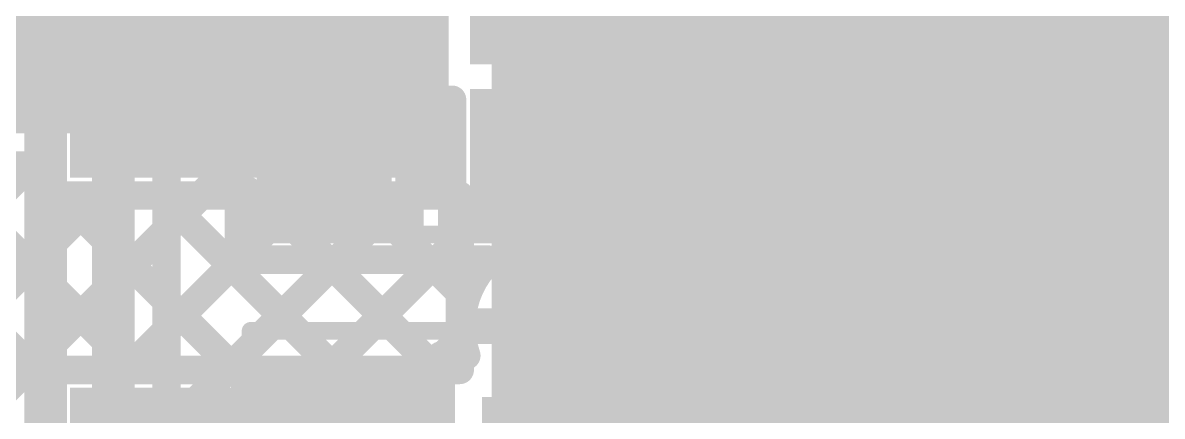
# Model space of a CAD drawing. Header units: millimetres. Extents: x -0.01 to 3.73, y -0.01 to 3.05.
# Drawn here: x 0.5811 to 0.9017, y 1.7699 to 1.8805 of the extents above; entities that cross this region are included whole.
import ezdxf

# ---------------------------------------------------------------- set-up
doc = ezdxf.new("R2010")
doc.units = ezdxf.units.MM
doc.header["$MEASUREMENT"] = 0
for name, color, linetype in [('BottomLayer', 5, 'Continuous'), ('BottomPaste', 16, 'Continuous'), ('BottomSolder', 6, 'Continuous'), ('TopLayer', 1, 'Continuous'), ('TopOverlay', 2, 'Continuous'), ('TopPaste', 8, 'Continuous'), ('TopSolder', 216, 'Continuous'), ('ViaHoleLayer', 16, 'Continuous')]:
    doc.layers.add(name, color=color, linetype=linetype)

# ---------------------------------------------------------------- blocks, each defined once
blk = doc.blocks.new('R__0603_B_78')
at = {"layer": 'BottomLayer'}
for points in [[(-0.045, -0.0175), (-0.045, 0.0175), (-0.015, 0.0175), (-0.015, -0.0175)], [(0.015, -0.0175), (0.015, 0.0175), (0.045, 0.0175), (0.045, -0.0175)]]:
    blk.add_hatch(color=5, dxfattribs=at).paths.add_polyline_path(points)
at = {"layer": 'BottomPaste'}
for points in [[(-0.045, -0.0175), (-0.045, 0.0175), (-0.015, 0.0175), (-0.015, -0.0175)], [(0.015, -0.0175), (0.015, 0.0175), (0.045, 0.0175), (0.045, -0.0175)]]:
    blk.add_hatch(color=16, dxfattribs=at).paths.add_polyline_path(points)
at = {"layer": 'BottomSolder'}
for points in [[(-0.049, -0.0215), (-0.049, 0.0215), (-0.011, 0.0215), (-0.011, -0.0215)], [(0.011, -0.0215), (0.011, 0.0215), (0.049, 0.0215), (0.049, -0.0215)]]:
    blk.add_hatch(color=6, dxfattribs=at).paths.add_polyline_path(points)
blk = doc.blocks.new('R__0603_B_80')
at = {"layer": 'BottomLayer'}
for points in [[(-0.045, -0.0175), (-0.045, 0.0175), (-0.015, 0.0175), (-0.015, -0.0175)], [(0.015, -0.0175), (0.015, 0.0175), (0.045, 0.0175), (0.045, -0.0175)]]:
    blk.add_hatch(color=5, dxfattribs=at).paths.add_polyline_path(points)
at = {"layer": 'BottomPaste'}
for points in [[(-0.045, -0.0175), (-0.045, 0.0175), (-0.015, 0.0175), (-0.015, -0.0175)], [(0.015, -0.0175), (0.015, 0.0175), (0.045, 0.0175), (0.045, -0.0175)]]:
    blk.add_hatch(color=16, dxfattribs=at).paths.add_polyline_path(points)
at = {"layer": 'BottomSolder'}
for points in [[(-0.049, -0.0215), (-0.049, 0.0215), (-0.011, 0.0215), (-0.011, -0.0215)], [(0.011, -0.0215), (0.011, 0.0215), (0.049, 0.0215), (0.049, -0.0215)]]:
    blk.add_hatch(color=6, dxfattribs=at).paths.add_polyline_path(points)
blk = doc.blocks.new('SOT23_3_B_110')
at = {"layer": 'BottomLayer'}
for points in [[(-0.02166, 0.02657), (-0.05316, 0.02657), (-0.05316, 0.05807), (-0.02166, 0.05807)], [(0.05314, 0.02657), (0.02165, 0.02657), (0.02165, 0.05807), (0.05314, 0.05807)], [(0.01574, -0.05807), (-0.01575, -0.05807), (-0.01575, -0.02657), (0.01574, -0.02657)]]:
    blk.add_hatch(color=5, dxfattribs=at).paths.add_polyline_path(points)
at = {"layer": 'BottomPaste'}
for points in [[(-0.02166, 0.02657), (-0.05316, 0.02657), (-0.05316, 0.05807), (-0.02166, 0.05807)], [(0.05314, 0.02657), (0.02165, 0.02657), (0.02165, 0.05807), (0.05314, 0.05807)], [(0.01574, -0.05807), (-0.01575, -0.05807), (-0.01575, -0.02657), (0.01574, -0.02657)]]:
    blk.add_hatch(color=16, dxfattribs=at).paths.add_polyline_path(points)
at = {"layer": 'BottomSolder'}
for points in [[(-0.01766, 0.02257), (-0.05716, 0.02257), (-0.05716, 0.06207), (-0.01766, 0.06207)], [(0.05714, 0.02257), (0.01765, 0.02257), (0.01765, 0.06207), (0.05714, 0.06207)], [(0.01974, -0.06207), (-0.01975, -0.06207), (-0.01975, -0.02257), (0.01974, -0.02257)]]:
    blk.add_hatch(color=6, dxfattribs=at).paths.add_polyline_path(points)
blk = doc.blocks.new('SMA_147')
at = {"layer": 'TopLayer'}
for points in [[(-0.12795, 0.03346), (-0.02953, 0.03346), (-0.02953, -0.03346), (-0.12795, -0.03346)], [(0.02953, 0.03346), (0.12795, 0.03346), (0.12795, -0.03346), (0.02953, -0.03346)]]:
    blk.add_hatch(color=1, dxfattribs=at).paths.add_polyline_path(points)
at = {"layer": 'TopOverlay'}
for points in [[(-0.175, -0.05597), (-0.12906, -0.05597), (-0.12906, 0.05598), (-0.175, 0.05598)], [(-0.12992, 0.03638), (-0.1022, 0.03638), (-0.1022, 0.05598), (-0.12992, 0.05598)], [(-0.12992, -0.05598), (-0.1022, -0.05598), (-0.1022, -0.03638), (-0.12992, -0.03638)]]:
    blk.add_hatch(color=2, dxfattribs=at).paths.add_polyline_path(points)
at = {"layer": 'TopPaste'}
for points in [[(-0.12795, 0.03346), (-0.02953, 0.03346), (-0.02953, -0.03346), (-0.12795, -0.03346)], [(0.02953, 0.03346), (0.12795, 0.03346), (0.12795, -0.03346), (0.02953, -0.03346)]]:
    blk.add_hatch(color=8, dxfattribs=at).paths.add_polyline_path(points)
at = {"layer": 'TopSolder'}
for points in [[(-0.13195, 0.03746), (-0.02553, 0.03746), (-0.02553, -0.03746), (-0.13195, -0.03746)], [(0.02553, 0.03746), (0.13195, 0.03746), (0.13195, -0.03746), (0.02553, -0.03746)]]:
    blk.add_hatch(color=216, dxfattribs=at).paths.add_polyline_path(points)
at = {"layer": 'TopOverlay', "const_width": 0.005}
for points in [[(0.08115, 0.05345), (-0.10465, 0.05345)], [(0.08115, 0.05345), (0.08115, 0.03985)], [(0.08115, -0.03985), (0.08115, -0.05345)], [(0.08115, -0.05345), (-0.10465, -0.05345)]]:
    blk.add_lwpolyline(points, dxfattribs=at)
at = {"layer": 'TopOverlay', "const_width": 0.0025}
for points in [[(-0.1059, 0.05345, 1), (-0.1034, 0.05345, 1)], [(0.0799, 0.05345, 1), (0.0824, 0.05345, 1)], [(0.0799, 0.05345, 1), (0.0824, 0.05345, 1)], [(0.0799, 0.03985, 1), (0.0824, 0.03985, 1)], [(0.0799, -0.03985, 1), (0.0824, -0.03985, 1)], [(-0.1059, -0.05345, 1), (-0.1034, -0.05345, 1)], [(0.0799, -0.05345, 1), (0.0824, -0.05345, 1)], [(0.0799, -0.05345, 1), (0.0824, -0.05345, 1)]]:
    blk.add_lwpolyline(points, format="xyb", close=True, dxfattribs=at)
blk = doc.blocks.new('SMA_148')
at = {"layer": 'TopLayer'}
for points in [[(-0.12795, 0.03346), (-0.02953, 0.03346), (-0.02953, -0.03346), (-0.12795, -0.03346)], [(0.02953, 0.03346), (0.12795, 0.03346), (0.12795, -0.03346), (0.02953, -0.03346)]]:
    blk.add_hatch(color=1, dxfattribs=at).paths.add_polyline_path(points)
at = {"layer": 'TopOverlay'}
for points in [[(-0.175, -0.05597), (-0.12906, -0.05597), (-0.12906, 0.05598), (-0.175, 0.05598)], [(-0.12992, 0.03638), (-0.1022, 0.03638), (-0.1022, 0.05598), (-0.12992, 0.05598)], [(-0.12992, -0.05598), (-0.1022, -0.05598), (-0.1022, -0.03638), (-0.12992, -0.03638)]]:
    blk.add_hatch(color=2, dxfattribs=at).paths.add_polyline_path(points)
at = {"layer": 'TopPaste'}
for points in [[(-0.12795, 0.03346), (-0.02953, 0.03346), (-0.02953, -0.03346), (-0.12795, -0.03346)], [(0.02953, 0.03346), (0.12795, 0.03346), (0.12795, -0.03346), (0.02953, -0.03346)]]:
    blk.add_hatch(color=8, dxfattribs=at).paths.add_polyline_path(points)
at = {"layer": 'TopSolder'}
for points in [[(-0.13195, 0.03746), (-0.02553, 0.03746), (-0.02553, -0.03746), (-0.13195, -0.03746)], [(0.02553, 0.03746), (0.13195, 0.03746), (0.13195, -0.03746), (0.02553, -0.03746)]]:
    blk.add_hatch(color=216, dxfattribs=at).paths.add_polyline_path(points)
at = {"layer": 'TopOverlay', "const_width": 0.005}
for points in [[(0.08115, 0.05345), (-0.10465, 0.05345)], [(0.08115, 0.05345), (0.08115, 0.03985)], [(0.08115, -0.03985), (0.08115, -0.05345)], [(0.08115, -0.05345), (-0.10465, -0.05345)]]:
    blk.add_lwpolyline(points, dxfattribs=at)
at = {"layer": 'TopOverlay', "const_width": 0.0025}
for points in [[(-0.1059, 0.05345, 1), (-0.1034, 0.05345, 1)], [(0.0799, 0.05345, 1), (0.0824, 0.05345, 1)], [(0.0799, 0.05345, 1), (0.0824, 0.05345, 1)], [(0.0799, 0.03985, 1), (0.0824, 0.03985, 1)], [(0.0799, -0.03985, 1), (0.0824, -0.03985, 1)], [(-0.1059, -0.05345, 1), (-0.1034, -0.05345, 1)], [(0.0799, -0.05345, 1), (0.0824, -0.05345, 1)], [(0.0799, -0.05345, 1), (0.0824, -0.05345, 1)]]:
    blk.add_lwpolyline(points, format="xyb", close=True, dxfattribs=at)
blk = doc.blocks.new('C__0603_B_176')
at = {"layer": 'BottomLayer'}
for points in [[(-0.045, -0.0175), (-0.045, 0.0175), (-0.015, 0.0175), (-0.015, -0.0175)], [(0.015, -0.0175), (0.015, 0.0175), (0.045, 0.0175), (0.045, -0.0175)]]:
    blk.add_hatch(color=5, dxfattribs=at).paths.add_polyline_path(points)
at = {"layer": 'BottomPaste'}
for points in [[(-0.045, -0.0175), (-0.045, 0.0175), (-0.015, 0.0175), (-0.015, -0.0175)], [(0.015, -0.0175), (0.015, 0.0175), (0.045, 0.0175), (0.045, -0.0175)]]:
    blk.add_hatch(color=16, dxfattribs=at).paths.add_polyline_path(points)
at = {"layer": 'BottomSolder'}
for points in [[(-0.04736, -0.01986), (-0.04736, 0.01986), (-0.01264, 0.01986), (-0.01264, -0.01986)], [(0.01264, -0.01986), (0.01264, 0.01986), (0.04736, 0.01986), (0.04736, -0.01986)]]:
    blk.add_hatch(color=6, dxfattribs=at).paths.add_polyline_path(points)

msp = doc.modelspace()

# ---------------------------------------------------------------- hatches: boundary and pattern name
at = {"layer": 'BottomLayer'}
h = msp.add_hatch(color=5, dxfattribs=at)
edge = h.paths.add_edge_path()
edge.add_arc((0.6362, 1.88898), 0.01181, 0, 360)
h = msp.add_hatch(color=5, dxfattribs=at)
edge = h.paths.add_edge_path()
edge.add_arc((0.7303, 1.79522), 0.01181, 0, 360)
at = {"layer": 'TopLayer'}
msp.add_hatch(color=1, dxfattribs=at).paths.add_polyline_path([(0.713, 1.374), (0.913, 1.374), (0.913, 1.929), (0.713, 1.929)])
h = msp.add_hatch(color=1, dxfattribs=at)
edge = h.paths.add_edge_path()
edge.add_arc((0.6362, 1.88898), 0.01181, 0, 360)
h = msp.add_hatch(color=1, dxfattribs=at)
edge = h.paths.add_edge_path()
edge.add_arc((0.7303, 1.79522), 0.01181, 0, 360)
at = {"layer": 'ViaHoleLayer'}
h = msp.add_hatch(color=16, dxfattribs=at)
edge = h.paths.add_edge_path()
edge.add_arc((0.7303, 1.79522), 0.00591, 0, 360)

# ---------------------------------------------------------------- linework, layer by layer
at = {"layer": 'BottomLayer'}
for points, const_width in [([(0.5875, 1.3025), (0.5875, 2.0425)], 0.012), ([(0.6065, 1.3125), (0.6065, 2.0345)], 0.012), ([(0.66585, 1.89039), (0.66585, 1.94139)], 0.025), ([(0.72585, 1.89039), (0.72585, 1.94109)], 0.025), ([(0.8351, 1.87363), (0.8351, 1.92313)], 0.008), ([(0.68985, 1.86689), (0.68985, 1.91489)], 0.008), ([(0.69685, 1.85889), (0.69685, 1.90989)], 0.008), ([(0.80059, 1.90603), (0.875, 1.83162)], 0.008), ([(0.6362, 1.88898), (0.66444, 1.88898)], 0.025), ([(0.66585, 1.83939), (0.66585, 1.89039)], 0.025), ([(0.85985, 1.89838), (0.89, 1.86823)], 0.012), ([(0.79995, 1.85932), (0.8351, 1.89447)], 0.008), ([(0.79995, 1.83623), (0.79995, 1.88573)], 0.008), ([(0.79995, 1.87839), (0.875, 1.80334)], 0.008), ([(0.68985, 1.87535), (0.69685, 1.86835)], 0.008), ([(0.6215, 1.66578), (0.6215, 1.87329)], 0.008), ([(0.75582, 1.78691), (0.84255, 1.87363)], 0.008), ([(0.8351, 1.87363), (0.86339, 1.87363)], 0.008), ([(0.86127, 1.87363), (0.875, 1.85991)], 0.008), ([(0.86339, 1.87363), (0.875, 1.86202)], 0.008), ([(0.68985, 1.86236), (0.69685, 1.86936)], 0.008), ([(0.75961, 1.84539), (0.7752, 1.86098)], 0.025), ([(0.77675, 1.77955), (0.86711, 1.86991)], 0.008), ([(0.89, 1.763), (0.89, 1.86823)], 0.012), ([(0.6215, 1.85058), (0.6384, 1.86748)], 0.008), ([(0.6362, 1.86748), (0.64185, 1.86748)], 0.008), ([(0.64185, 1.81389), (0.64185, 1.86389)], 0.008), ([(0.68985, 1.81389), (0.68985, 1.86389)], 0.008), ([(0.875, 1.763), (0.875, 1.86202)], 0.008), ([(0.6215, 1.85885), (0.64185, 1.8385)], 0.008), ([(0.69685, 1.85889), (0.70185, 1.85889)], 0.008), ([(0.70185, 1.81389), (0.70185, 1.85889)], 0.008), ([(0.72646, 1.8435), (0.72835, 1.84539)], 0.025), ([(0.72835, 1.84539), (0.75961, 1.84539)], 0.025), ([(0.72585, 1.84039), (0.72646, 1.841)], 0.025), ([(0.72646, 1.841), (0.72646, 1.8435)], 0.025), ([(0.79995, 1.8501), (0.875, 1.77505)], 0.008), ([(0.80503, 1.77955), (0.875, 1.84952)], 0.008), ([(0.68985, 1.84707), (0.70185, 1.83507)], 0.008), ([(0.68985, 1.83408), (0.70185, 1.84608)], 0.008), ([(0.72585, 1.83939), (0.72585, 1.84039)], 0.025), ([(0.6215, 1.82229), (0.64185, 1.84264)], 0.008), ([(0.77482, 1.83019), (0.78086, 1.83623)], 0.008), ([(0.78086, 1.83623), (0.79995, 1.83623)], 0.008), ([(0.78554, 1.83623), (0.88462, 1.73715)], 0.008), ([(0.6215, 1.83056), (0.67016, 1.78191)], 0.008), ([(0.74985, 1.82389), (0.75961, 1.82389)], 0.008), ([(0.74985, 1.81389), (0.74985, 1.82389)], 0.008), ([(0.75111, 1.81048), (0.76528, 1.82465)], 0.008), ([(0.76793, 1.82556), (0.85634, 1.73715)], 0.008), ([(0.80675, 1.75298), (0.875, 1.82123)], 0.008), ([(0.66597, 1.78191), (0.70185, 1.81779)], 0.008), ([(0.68985, 1.81878), (0.70567, 1.80296)], 0.008), ([(0.6215, 1.79401), (0.64185, 1.81436)], 0.008), ([(0.6215, 1.76572), (0.66966, 1.81389)], 0.008), ([(0.64185, 1.81389), (0.68985, 1.81389)], 0.008), ([(0.66646, 1.81389), (0.69865, 1.7817)], 0.008), ([(0.70185, 1.81389), (0.71247, 1.81389)], 0.008), ([(0.74985, 1.81535), (0.78565, 1.77955)], 0.008), ([(0.6215, 1.80228), (0.64365, 1.78013)], 0.008), ([(0.73015, 1.75261), (0.73015, 1.79522)], 0.025), ([(0.70848, 1.79522), (0.7303, 1.79522)], 0.01), ([(0.7303, 1.79522), (0.75211, 1.79522)], 0.01), ([(0.69925, 1.78691), (0.70465, 1.79231)], 0.008), ([(0.80675, 1.7247), (0.875, 1.79295)], 0.008), ([(0.69165, 1.7793), (0.69865, 1.7863)], 0.008), ([(0.69865, 1.78691), (0.70586, 1.78691)], 0.008), ([(0.69865, 1.73591), (0.69865, 1.78691)], 0.008), ([(0.75665, 1.77955), (0.75665, 1.78691)], 0.008), ([(0.64365, 1.78191), (0.69165, 1.78191)], 0.008), ([(0.64365, 1.73091), (0.64365, 1.78191)], 0.008), ([(0.69165, 1.73091), (0.69165, 1.78191)], 0.008), ([(0.75665, 1.77955), (0.80675, 1.77955)], 0.008), ([(0.80675, 1.72005), (0.80675, 1.77955)], 0.008), ([(0.777, 1.7498), (0.777, 1.77555)], 0.01), ([(0.6215, 1.774), (0.64365, 1.75185)], 0.008)]:
    msp.add_lwpolyline(points, dxfattribs=dict(at, const_width=const_width))
for points, const_width in [([(0.62995, 1.88898, 1), (0.64245, 1.88898, 1)], 0.0125), ([(0.65819, 1.88898, 1), (0.67069, 1.88898, 1)], 0.0125), ([(0.6596, 1.89039, 1), (0.6721, 1.89039, 1)], 0.0125), ([(0.6596, 1.89039, 1), (0.6721, 1.89039, 1)], 0.0125), ([(0.7196, 1.89039, 1), (0.7321, 1.89039, 1)], 0.0125), ([(0.79795, 1.87839, 1), (0.80195, 1.87839, 1)], 0.004), ([(0.68785, 1.87535, 1), (0.69185, 1.87535, 1)], 0.004), ([(0.6195, 1.87329, 1), (0.6235, 1.87329, 1)], 0.004), ([(0.6195, 1.87329, 1), (0.6235, 1.87329, 1)], 0.004), ([(0.8331, 1.87363, 1), (0.8371, 1.87363, 1)], 0.004), ([(0.8331, 1.87363, 1), (0.8371, 1.87363, 1)], 0.004), ([(0.84055, 1.87363, 1), (0.84455, 1.87363, 1)], 0.004), ([(0.85927, 1.87363, 1), (0.86327, 1.87363, 1)], 0.004), ([(0.86139, 1.87363, 1), (0.86539, 1.87363, 1)], 0.004), ([(0.86139, 1.87363, 1), (0.86539, 1.87363, 1)], 0.004), ([(0.69485, 1.86936, 1), (0.69885, 1.86936, 1)], 0.004), ([(0.69485, 1.86835, 1), (0.69885, 1.86835, 1)], 0.004), ([(0.76895, 1.86098, 1), (0.78145, 1.86098, 1)], 0.0125), ([(0.86511, 1.86991, 1), (0.86911, 1.86991, 1)], 0.004), ([(0.887, 1.86823, 1), (0.893, 1.86823, 1)], 0.006), ([(0.887, 1.86823, 1), (0.893, 1.86823, 1)], 0.006), ([(0.6342, 1.86748, 1), (0.6382, 1.86748, 1)], 0.004), ([(0.6342, 1.86748, 1), (0.6382, 1.86748, 1)], 0.004), ([(0.6364, 1.86748, 1), (0.6404, 1.86748, 1)], 0.004), ([(0.63985, 1.86748, 1), (0.64385, 1.86748, 1)], 0.004), ([(0.68785, 1.86689, 1), (0.69185, 1.86689, 1)], 0.004), ([(0.63985, 1.86389, 1), (0.64385, 1.86389, 1)], 0.004), ([(0.68785, 1.86389, 1), (0.69185, 1.86389, 1)], 0.004), ([(0.68785, 1.86236, 1), (0.69185, 1.86236, 1)], 0.004), ([(0.873, 1.86202, 1), (0.877, 1.86202, 1)], 0.004), ([(0.873, 1.86202, 1), (0.877, 1.86202, 1)], 0.004), ([(0.6195, 1.85885, 1), (0.6235, 1.85885, 1)], 0.004), ([(0.69485, 1.85889, 1), (0.69885, 1.85889, 1)], 0.004), ([(0.69485, 1.85889, 1), (0.69885, 1.85889, 1)], 0.004), ([(0.69985, 1.85889, 1), (0.70385, 1.85889, 1)], 0.004), ([(0.69985, 1.85889, 1), (0.70385, 1.85889, 1)], 0.004), ([(0.79795, 1.85932, 1), (0.80195, 1.85932, 1)], 0.004), ([(0.873, 1.85991, 1), (0.877, 1.85991, 1)], 0.004), ([(0.7221, 1.84539, 1), (0.7346, 1.84539, 1)], 0.0125), ([(0.7221, 1.84539, 1), (0.7346, 1.84539, 1)], 0.0125), ([(0.75336, 1.84539, 1), (0.76586, 1.84539, 1)], 0.0125), ([(0.75336, 1.84539, 1), (0.76586, 1.84539, 1)], 0.0125), ([(0.6195, 1.85058, 1), (0.6235, 1.85058, 1)], 0.004), ([(0.72021, 1.8435, 1), (0.73271, 1.8435, 1)], 0.0125), ([(0.72021, 1.8435, 1), (0.73271, 1.8435, 1)], 0.0125), ([(0.72021, 1.841, 1), (0.73271, 1.841, 1)], 0.0125), ([(0.72021, 1.841, 1), (0.73271, 1.841, 1)], 0.0125), ([(0.79795, 1.8501, 1), (0.80195, 1.8501, 1)], 0.004), ([(0.873, 1.84952, 1), (0.877, 1.84952, 1)], 0.004), ([(0.6596, 1.83939, 1), (0.6721, 1.83939, 1)], 0.0125), ([(0.68785, 1.84707, 1), (0.69185, 1.84707, 1)], 0.004), ([(0.69985, 1.84608, 1), (0.70385, 1.84608, 1)], 0.004), ([(0.7196, 1.84039, 1), (0.7321, 1.84039, 1)], 0.0125), ([(0.7196, 1.84039, 1), (0.7321, 1.84039, 1)], 0.0125), ([(0.7196, 1.83939, 1), (0.7321, 1.83939, 1)], 0.0125), ([(0.63985, 1.84264, 1), (0.64385, 1.84264, 1)], 0.004), ([(0.63985, 1.8385, 1), (0.64385, 1.8385, 1)], 0.004), ([(0.68785, 1.83408, 1), (0.69185, 1.83408, 1)], 0.004), ([(0.69985, 1.83507, 1), (0.70385, 1.83507, 1)], 0.004), ([(0.77886, 1.83623, 1), (0.78286, 1.83623, 1)], 0.004), ([(0.77886, 1.83623, 1), (0.78286, 1.83623, 1)], 0.004), ([(0.78354, 1.83623, 1), (0.78754, 1.83623, 1)], 0.004), ([(0.79795, 1.83623, 1), (0.80195, 1.83623, 1)], 0.004), ([(0.79795, 1.83623, 1), (0.80195, 1.83623, 1)], 0.004), ([(0.6195, 1.83056, 1), (0.6235, 1.83056, 1)], 0.004), ([(0.77282, 1.83019, 1), (0.77682, 1.83019, 1)], 0.004), ([(0.77282, 1.83019, 1), (0.77682, 1.83019, 1)], 0.004), ([(0.77282, 1.83019, 1), (0.77682, 1.83019, 1)], 0.004), ([(0.873, 1.83162, 1), (0.877, 1.83162, 1)], 0.004), ([(0.74785, 1.82389, 1), (0.75185, 1.82389, 1)], 0.004), ([(0.74785, 1.82389, 1), (0.75185, 1.82389, 1)], 0.004), ([(0.75761, 1.82389, 1), (0.76161, 1.82389, 1)], 0.004), ([(0.75761, 1.82389, 1), (0.76161, 1.82389, 1)], 0.004), ([(0.75761, 1.82389, 1), (0.76161, 1.82389, 1)], 0.004), ([(0.76328, 1.82465, 1), (0.76728, 1.82465, 1)], 0.004), ([(0.76593, 1.82556, 1), (0.76993, 1.82556, 1)], 0.004), ([(0.6195, 1.82229, 1), (0.6235, 1.82229, 1)], 0.004), ([(0.873, 1.82123, 1), (0.877, 1.82123, 1)], 0.004), ([(0.68785, 1.81878, 1), (0.69185, 1.81878, 1)], 0.004), ([(0.69985, 1.81779, 1), (0.70385, 1.81779, 1)], 0.004), ([(0.63985, 1.81436, 1), (0.64385, 1.81436, 1)], 0.004), ([(0.63985, 1.81389, 1), (0.64385, 1.81389, 1)], 0.004), ([(0.63985, 1.81389, 1), (0.64385, 1.81389, 1)], 0.004), ([(0.66446, 1.81389, 1), (0.66846, 1.81389, 1)], 0.004), ([(0.66766, 1.81389, 1), (0.67166, 1.81389, 1)], 0.004), ([(0.68785, 1.81389, 1), (0.69185, 1.81389, 1)], 0.004), ([(0.68785, 1.81389, 1), (0.69185, 1.81389, 1)], 0.004), ([(0.69985, 1.81389, 1), (0.70385, 1.81389, 1)], 0.004), ([(0.69985, 1.81389, 1), (0.70385, 1.81389, 1)], 0.004), ([(0.71047, 1.81389, 1), (0.71447, 1.81389, 1)], 0.004), ([(0.71047, 1.81389, 1), (0.71447, 1.81389, 1)], 0.004), ([(0.74612, 1.81389, 1), (0.75012, 1.81389, 1)], 0.004), ([(0.74785, 1.81535, 1), (0.75185, 1.81535, 1)], 0.004), ([(0.74785, 1.81389, 1), (0.75185, 1.81389, 1)], 0.004), ([(0.74911, 1.81048, 1), (0.75311, 1.81048, 1)], 0.004), ([(0.6195, 1.80228, 1), (0.6235, 1.80228, 1)], 0.004), ([(0.70367, 1.80296, 1), (0.70767, 1.80296, 1)], 0.004), ([(0.7239, 1.79522, 1), (0.7364, 1.79522, 1)], 0.0125), ([(0.873, 1.80334, 1), (0.877, 1.80334, 1)], 0.004), ([(0.70598, 1.79522, 1), (0.71098, 1.79522, 1)], 0.005), ([(0.7278, 1.79522, 1), (0.7328, 1.79522, 1)], 0.005), ([(0.7278, 1.79522, 1), (0.7328, 1.79522, 1)], 0.005), ([(0.74961, 1.79522, 1), (0.75461, 1.79522, 1)], 0.005), ([(0.75411, 1.79522, 1), (0.75811, 1.79522, 1)], 0.004), ([(0.75411, 1.79522, 1), (0.75811, 1.79522, 1)], 0.004), ([(0.6195, 1.79401, 1), (0.6235, 1.79401, 1)], 0.004), ([(0.70265, 1.79231, 1), (0.70665, 1.79231, 1)], 0.004), ([(0.873, 1.79295, 1), (0.877, 1.79295, 1)], 0.004), ([(0.69665, 1.78691, 1), (0.70065, 1.78691, 1)], 0.004), ([(0.69665, 1.78691, 1), (0.70065, 1.78691, 1)], 0.004), ([(0.69665, 1.7863, 1), (0.70065, 1.7863, 1)], 0.004), ([(0.69725, 1.78691, 1), (0.70125, 1.78691, 1)], 0.004), ([(0.70386, 1.78691, 1), (0.70786, 1.78691, 1)], 0.004), ([(0.70386, 1.78691, 1), (0.70786, 1.78691, 1)], 0.004), ([(0.75273, 1.78691, 1), (0.75673, 1.78691, 1)], 0.004), ([(0.75382, 1.78691, 1), (0.75782, 1.78691, 1)], 0.004), ([(0.75465, 1.78691, 1), (0.75865, 1.78691, 1)], 0.004), ([(0.64165, 1.78191, 1), (0.64565, 1.78191, 1)], 0.004), ([(0.64165, 1.78191, 1), (0.64565, 1.78191, 1)], 0.004), ([(0.66397, 1.78191, 1), (0.66797, 1.78191, 1)], 0.004), ([(0.66816, 1.78191, 1), (0.67216, 1.78191, 1)], 0.004), ([(0.68965, 1.78191, 1), (0.69365, 1.78191, 1)], 0.004), ([(0.68965, 1.78191, 1), (0.69365, 1.78191, 1)], 0.004), ([(0.64165, 1.78013, 1), (0.64565, 1.78013, 1)], 0.004), ([(0.68965, 1.7793, 1), (0.69365, 1.7793, 1)], 0.004), ([(0.69665, 1.7817, 1), (0.70065, 1.7817, 1)], 0.004), ([(0.75465, 1.77955, 1), (0.75865, 1.77955, 1)], 0.004), ([(0.75465, 1.77955, 1), (0.75865, 1.77955, 1)], 0.004), ([(0.77475, 1.77955, 1), (0.77875, 1.77955, 1)], 0.004), ([(0.78365, 1.77955, 1), (0.78765, 1.77955, 1)], 0.004), ([(0.80303, 1.77955, 1), (0.80703, 1.77955, 1)], 0.004), ([(0.80475, 1.77955, 1), (0.80875, 1.77955, 1)], 0.004), ([(0.80475, 1.77955, 1), (0.80875, 1.77955, 1)], 0.004), ([(0.7745, 1.77555, 1), (0.7795, 1.77555, 1)], 0.005), ([(0.6195, 1.774, 1), (0.6235, 1.774, 1)], 0.004), ([(0.873, 1.77505, 1), (0.877, 1.77505, 1)], 0.004)]:
    msp.add_lwpolyline(points, format="xyb", close=True, dxfattribs=dict(at, const_width=const_width))
at = {"layer": 'BottomLayer', "const_width": 0.008}
for points in [[(0.6362, 1.86748, -0.190546), (0.6215, 1.87329)], [(0.77482, 1.83019, -0.198912), (0.75961, 1.82389)], [(0.77482, 1.83019, -0.198912), (0.75961, 1.82389)], [(0.70586, 1.78691, -0.292005), (0.71247, 1.81389)], [(0.74812, 1.81389, -0.204962), (0.75611, 1.79522)], [(0.75611, 1.79522, -0.082127), (0.75473, 1.78691)]]:
    msp.add_lwpolyline(points, format="xyb", dxfattribs=at)
at = {"layer": 'TopLayer'}
for points, const_width in [([(0.52584, 1.87441), (0.64758, 1.87441)], 0.05), ([(0.80506, 1.74041), (0.80506, 1.87441)], 0.05), ([(0.44238, 1.69975), (0.58305, 1.84041)], 0.008), ([(0.53992, 1.84041), (0.58937, 1.84041)], 0.008), ([(0.55509, 1.84041), (0.61262, 1.78287)], 0.008), ([(0.58337, 1.84041), (0.58937, 1.83441)], 0.008), ([(0.58937, 1.83194), (0.58937, 1.84041)], 0.008), ([(0.58937, 1.83441), (0.59184, 1.83194)], 0.008), ([(0.47674, 1.70581), (0.60287, 1.83194)], 0.008), ([(0.49916, 1.69996), (0.63115, 1.83194)], 0.008), ([(0.58937, 1.83194), (0.704, 1.83194)], 0.008), ([(0.59184, 1.83194), (0.64091, 1.78287)], 0.008), ([(0.61036, 1.78287), (0.65943, 1.83194)], 0.008), ([(0.62012, 1.83194), (0.66919, 1.78287)], 0.008), ([(0.63865, 1.78287), (0.68772, 1.83194)], 0.008), ([(0.64841, 1.83194), (0.69748, 1.78287)], 0.008), ([(0.67669, 1.83194), (0.704, 1.80463)], 0.008), ([(0.704, 1.78287), (0.704, 1.83194)], 0.008), ([(0.53843, 1.82878), (0.58937, 1.77784)], 0.008), ([(0.66693, 1.78287), (0.704, 1.81994)], 0.008), ([(0.70848, 1.79522), (0.7303, 1.79522)], 0.01), ([(0.69522, 1.78287), (0.704, 1.79166)], 0.008), ([(0.58937, 1.78287), (0.704, 1.78287)], 0.008), ([(0.58937, 1.69794), (0.58937, 1.78287)], 0.008)]:
    msp.add_lwpolyline(points, dxfattribs=dict(at, const_width=const_width))
for points, const_width in [([(0.63508, 1.87441, 1), (0.66008, 1.87441, 1)], 0.025), ([(0.79256, 1.87441, 1), (0.81756, 1.87441, 1)], 0.025), ([(0.58105, 1.84041, 1), (0.58505, 1.84041, 1)], 0.004), ([(0.58137, 1.84041, 1), (0.58537, 1.84041, 1)], 0.004), ([(0.58737, 1.84041, 1), (0.59137, 1.84041, 1)], 0.004), ([(0.58737, 1.84041, 1), (0.59137, 1.84041, 1)], 0.004), ([(0.58737, 1.83441, 1), (0.59137, 1.83441, 1)], 0.004), ([(0.58737, 1.83441, 1), (0.59137, 1.83441, 1)], 0.004), ([(0.58737, 1.83194, 1), (0.59137, 1.83194, 1)], 0.004), ([(0.58737, 1.83194, 1), (0.59137, 1.83194, 1)], 0.004), ([(0.58984, 1.83194, 1), (0.59384, 1.83194, 1)], 0.004), ([(0.58984, 1.83194, 1), (0.59384, 1.83194, 1)], 0.004), ([(0.60087, 1.83194, 1), (0.60487, 1.83194, 1)], 0.004), ([(0.61812, 1.83194, 1), (0.62212, 1.83194, 1)], 0.004), ([(0.62915, 1.83194, 1), (0.63315, 1.83194, 1)], 0.004), ([(0.64641, 1.83194, 1), (0.65041, 1.83194, 1)], 0.004), ([(0.65743, 1.83194, 1), (0.66143, 1.83194, 1)], 0.004), ([(0.67469, 1.83194, 1), (0.67869, 1.83194, 1)], 0.004), ([(0.68572, 1.83194, 1), (0.68972, 1.83194, 1)], 0.004), ([(0.702, 1.83194, 1), (0.706, 1.83194, 1)], 0.004), ([(0.702, 1.83194, 1), (0.706, 1.83194, 1)], 0.004), ([(0.702, 1.81994, 1), (0.706, 1.81994, 1)], 0.004), ([(0.702, 1.80463, 1), (0.706, 1.80463, 1)], 0.004), ([(0.70598, 1.79522, 1), (0.71098, 1.79522, 1)], 0.005), ([(0.7278, 1.79522, 1), (0.7328, 1.79522, 1)], 0.005), ([(0.702, 1.79166, 1), (0.706, 1.79166, 1)], 0.004), ([(0.58737, 1.78287, 1), (0.59137, 1.78287, 1)], 0.004), ([(0.58737, 1.78287, 1), (0.59137, 1.78287, 1)], 0.004), ([(0.60836, 1.78287, 1), (0.61236, 1.78287, 1)], 0.004), ([(0.61062, 1.78287, 1), (0.61462, 1.78287, 1)], 0.004), ([(0.63665, 1.78287, 1), (0.64065, 1.78287, 1)], 0.004), ([(0.63891, 1.78287, 1), (0.64291, 1.78287, 1)], 0.004), ([(0.66493, 1.78287, 1), (0.66893, 1.78287, 1)], 0.004), ([(0.66719, 1.78287, 1), (0.67119, 1.78287, 1)], 0.004), ([(0.69322, 1.78287, 1), (0.69722, 1.78287, 1)], 0.004), ([(0.69548, 1.78287, 1), (0.69948, 1.78287, 1)], 0.004), ([(0.702, 1.78287, 1), (0.706, 1.78287, 1)], 0.004), ([(0.702, 1.78287, 1), (0.706, 1.78287, 1)], 0.004), ([(0.58737, 1.77784, 1), (0.59137, 1.77784, 1)], 0.004)]:
    msp.add_lwpolyline(points, format="xyb", close=True, dxfattribs=dict(at, const_width=const_width))

# ---------------------------------------------------------------- block references
for name, p, rotation in [('SOT23_3_B_110', (0.81753, 1.89839), 90), ('SMA_147', (0.72632, 1.87441), 180), ('SMA_148', (0.72632, 1.74041), 180), ('C__0603_B_176', (0.69765, 1.75541), 180)]:
    msp.add_blockref(name, p, dxfattribs=dict(rotation=rotation))
for name, p in [('R__0603_B_78', (0.69585, 1.89039)), ('R__0603_B_80', (0.69585, 1.84039))]:
    msp.add_blockref(name, p)

doc.saveas('drawing.dxf')
